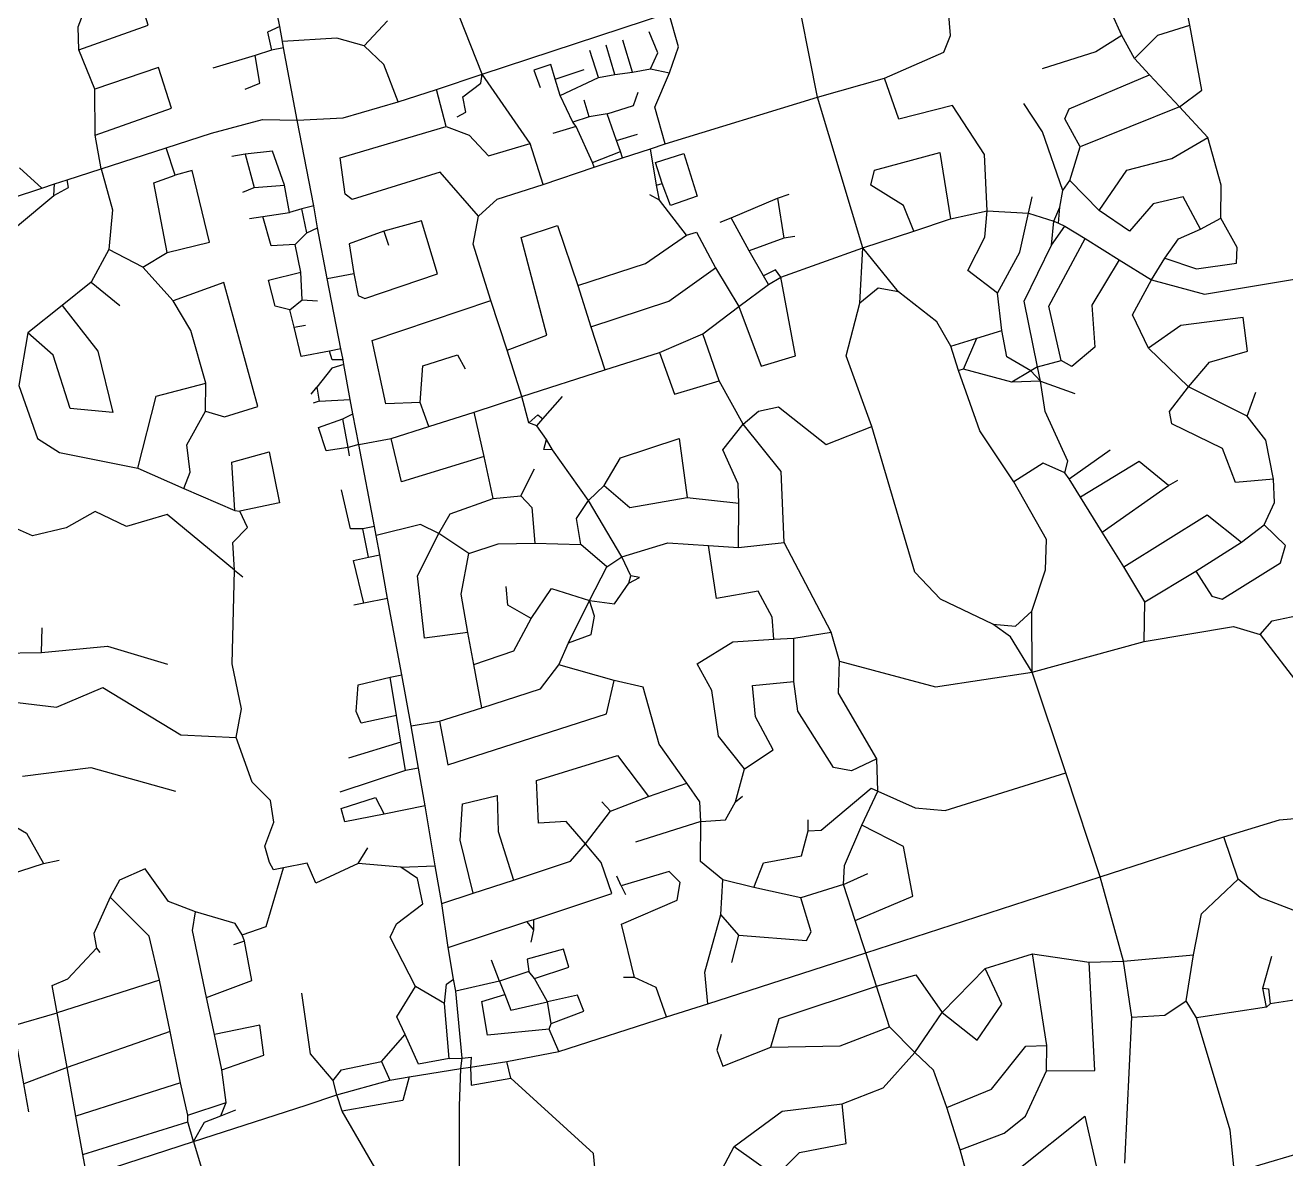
# Model space of a CAD drawing. Header units: metres. Extents: x 609554 to 651406, y 4826501 to 4857446.
# Drawn here: x 630719 to 633423, y 4847618 to 4850050 of the extents above; entities that cross this region are included whole.
import ezdxf

# ---------------------------------------------------------------- set-up
doc = ezdxf.new("R2010")
doc.units = ezdxf.units.M

msp = doc.modelspace()

# ---------------------------------------------------------------- linework, layer by layer
at = {"layer": 'ROADS'}
for points in [[(632418.6, 4849895.8), (632366.8, 4850159.9)], [(633217.5, 4850050), (633202.1, 4850127.4), (633178, 4850149.3), (633050.7, 4850074)], [(630834, 4849997.1), (630982.5, 4850050.3), (630955.8, 4850138.1), (630857.4, 4850112.5)], [(630834, 4849997.1), (630832.4, 4850046.7), (630857.4, 4850112.5)], [(631265.4, 4850047.4), (631254.9, 4850099.7)], [(631699.4, 4849945.3), (631638.4, 4850098.8)], [(631699.4, 4849945.3), (632099.8, 4850077)], [(632101.2, 4849948), (632120.3, 4850003.6), (632099.8, 4850077)], [(632562.3, 4849936.5), (632689.6, 4849992.2), (632704.2, 4850028.1), (632699.5, 4850080.6)], [(633071.6, 4850028), (633050.7, 4850074)], [(631265.4, 4850047.4), (631238.9, 4850035.2), (631247.3, 4849996.4)], [(631270.9, 4850015.5), (631265.4, 4850047.4)], [(631446.1, 4850006.1), (631496.4, 4850059.6)], [(633098.6, 4849978.9), (633148.7, 4850028.9), (633217.5, 4850050)], [(633195.6, 4849875.3), (633243.5, 4849910.7), (633217.5, 4850050)], [(631446.1, 4850006.1), (631387.8, 4850022.1), (631270.9, 4850015.5)], [(631273.3, 4850001.3), (631270.9, 4850015.5)], [(632021.9, 4849949.7), (632000.9, 4850017.7)], [(632060.8, 4849956.5), (632076.5, 4849990.7), (632057.4, 4850036.1)], [(633071.6, 4850028), (633015.5, 4849992.7), (632900.9, 4849956.6)], [(633098.6, 4849978.9), (633071.6, 4850028)], [(630868.6, 4849913.2), (630834, 4849997.1)], [(631212.3, 4849985.3), (631121.3, 4849958.1)], [(631190.7, 4849912.7), (631222.3, 4849925.6), (631212.3, 4849985.3)], [(631247.3, 4849996.4), (631212.3, 4849985.3)], [(631273.3, 4850001.3), (631247.3, 4849996.4)], [(631302.4, 4849846.5), (631273.3, 4850001.3)], [(631519.1, 4849885.6), (631488.1, 4849966.1), (631446.1, 4850006.1)], [(631948.7, 4849937.9), (631930.4, 4849995.7)], [(631984.3, 4849944.1), (631965.5, 4850007.3)], [(630868.8, 4849814.1), (631033.2, 4849872.2), (631005, 4849959.1), (630868.6, 4849913.2)], [(631856, 4849934.7), (631846.7, 4849965.7), (631810.2, 4849954), (631824.1, 4849916.5)], [(633130.9, 4849943.3), (633098.6, 4849978.9)], [(631601.7, 4849912.4), (631699.4, 4849945.3)], [(631646, 4849853.6), (631664.3, 4849863.2), (631658.2, 4849896.3), (631696.7, 4849925.5), (631699.4, 4849945.3)], [(631802.2, 4849796.2), (631699.4, 4849945.3)], [(631856, 4849934.7), (631918.3, 4849955.4)], [(631866.5, 4849899.5), (631856, 4849934.7)], [(631866.5, 4849899.5), (631948.7, 4849937.9)], [(631948.7, 4849937.9), (631984.3, 4849944.1)], [(631984.3, 4849944.1), (632021.9, 4849949.7)], [(632021.9, 4849949.7), (632060.8, 4849956.5)], [(632060.8, 4849956.5), (632101.2, 4849948)], [(632091.9, 4849795.8), (632069.6, 4849874.5), (632101.2, 4849948)], [(632418.6, 4849895.8), (632562.3, 4849936.5)], [(632782.4, 4849652.2), (632777.3, 4849772.6), (632708.3, 4849877.7), (632593.3, 4849848.7), (632562.3, 4849936.5)], [(632981.9, 4849789.3), (632949, 4849849.1), (632958.9, 4849870.4), (633130.9, 4849943.3)], [(633195.6, 4849875.3), (633130.9, 4849943.3)], [(630868.8, 4849814.1), (630868.6, 4849913.2)], [(631519.1, 4849885.6), (631601.7, 4849912.4)], [(631621.9, 4849833), (631601.7, 4849912.4)], [(631967.8, 4849859.9), (632024.2, 4849877.6), (632033.8, 4849906.6)], [(631302.4, 4849846.5), (631401.1, 4849851.1), (631519.1, 4849885.6)], [(631893.6, 4849841.8), (631866.5, 4849899.5)], [(631929.1, 4849853.7), (631918.2, 4849889.5)], [(632091.9, 4849795.8), (632418.6, 4849895.8)], [(632515.9, 4849572.3), (632418.6, 4849895.8)], [(632945.1, 4849695.2), (632901.4, 4849821.3), (632861.1, 4849881.9)], [(631929.1, 4849853.7), (631893.6, 4849841.8)], [(631967.8, 4849859.9), (631929.1, 4849853.7)], [(631987.2, 4849802.7), (631967.8, 4849859.9)], [(633195.6, 4849875.3), (632981.9, 4849789.3)], [(633255.8, 4849809.4), (633195.6, 4849875.3)], [(631118.7, 4849818.3), (631228, 4849848), (631302.4, 4849846.5)], [(631338.5, 4849662.3), (631302.4, 4849846.5)], [(631691.4, 4849640.4), (631608.9, 4849734.6), (631420.8, 4849676.4), (631405.8, 4849687.4), (631394.8, 4849765.5), (631621.9, 4849833)], [(631621.9, 4849833), (631671.8, 4849814), (631713.1, 4849770), (631802.2, 4849796.2)], [(631900.8, 4849833), (631850.6, 4849817.6)], [(631900.8, 4849833), (631893.6, 4849841.8)], [(631935.9, 4849755.9), (631900.8, 4849833)], [(630882, 4849742), (630868.8, 4849814.1)], [(631021.6, 4849786.7), (631118.7, 4849818.3)], [(631829.9, 4849708.5), (631802.2, 4849796.2)], [(631987.2, 4849802.7), (632032.6, 4849816.2)], [(631995.8, 4849779.1), (631987.2, 4849802.7)], [(632060.5, 4849784.9), (632091.9, 4849795.8)], [(633023.3, 4849652.4), (633082.2, 4849739.2), (633179, 4849764.1), (633255.8, 4849809.4)], [(633283.7, 4849635.8), (633285, 4849707.2), (633255.8, 4849809.4)], [(630882, 4849742), (631021.6, 4849786.7)], [(631041.1, 4849728.5), (631021.6, 4849786.7)], [(631191.1, 4849773.2), (631162.6, 4849768.3)], [(631275.1, 4849706.8), (631249.9, 4849780.1), (631191.1, 4849773.2)], [(631191.1, 4849773.2), (631210.4, 4849702.2)], [(631935.9, 4849755.9), (631995.8, 4849779.1)], [(632000.6, 4849765.4), (631995.8, 4849779.1)], [(632000.6, 4849765.4), (632060.5, 4849784.9)], [(632073.4, 4849706.9), (632060.5, 4849784.9)], [(632085.3, 4849710.3), (632071.3, 4849755.9), (632132, 4849775.1), (632160.7, 4849683.1), (632103.4, 4849663.1), (632085.3, 4849710.3)], [(632625.6, 4849608.3), (632603.5, 4849663.4), (632533, 4849706.8), (632541.3, 4849738.9), (632681.3, 4849777), (632704, 4849634.4)], [(632960.2, 4849716.7), (632981.9, 4849789.3)], [(630754.4, 4849700.8), (630706.8, 4849744)], [(630809.4, 4849718.1), (630882, 4849742)], [(630882, 4849742), (630906.3, 4849653.8), (630898.7, 4849568.7)], [(631829.9, 4849708.5), (631939.3, 4849745.4)], [(631939.3, 4849745.4), (631935.9, 4849755.9)], [(631939.3, 4849745.4), (632000.6, 4849765.4)], [(630780.2, 4849684.6), (630811.9, 4849701.9), (630809.4, 4849718.1)], [(630781.6, 4849709.5), (630809.4, 4849718.1)], [(631023.5, 4849562.3), (630994.8, 4849712.2), (631041.1, 4849728.5)], [(631023.5, 4849562.3), (631114.6, 4849584.6), (631077.2, 4849738.2), (631041.1, 4849728.5)], [(632945.1, 4849695.2), (632960.2, 4849716.7)], [(633023.3, 4849652.4), (632960.2, 4849716.7)], [(630691.5, 4849680.1), (630754.4, 4849700.8)], [(630754.4, 4849700.8), (630781.6, 4849709.5)], [(630780.2, 4849684.6), (630781.6, 4849709.5)], [(631185.7, 4849691.9), (631210.4, 4849702.2)], [(631210.4, 4849702.2), (631275.1, 4849706.8)], [(631286, 4849648.3), (631275.1, 4849706.8)], [(631691.4, 4849640.4), (631731.6, 4849676.8), (631829.9, 4849708.5)], [(632073.4, 4849706.9), (632085.3, 4849710.3)], [(632079.6, 4849674.4), (632073.4, 4849706.9)], [(632332.7, 4849679.1), (632358.2, 4849687.9)], [(632938.5, 4849659.8), (632945.1, 4849695.2)], [(630702.5, 4849619.5), (630780.2, 4849684.6)], [(631338.5, 4849662.3), (631312.3, 4849655.9)], [(631346.4, 4849615.5), (631338.5, 4849662.3)], [(632079.6, 4849674.4), (632059.2, 4849686.4)], [(632137.7, 4849599.9), (632079.6, 4849674.4)], [(632233.8, 4849636.7), (632332.7, 4849679.1)], [(632332.7, 4849679.1), (632346.8, 4849593.5)], [(632871.3, 4849646.8), (632879.1, 4849682)], [(633240.1, 4849612.2), (633203.2, 4849682.2), (633138.6, 4849667), (633088.4, 4849607.9), (633023.3, 4849652.4)], [(631200.4, 4849635.2), (631229, 4849639.4)], [(631229, 4849639.4), (631286, 4849648.3)], [(631298, 4849579.7), (631246.6, 4849576.9), (631229, 4849639.4)], [(631312.3, 4849655.9), (631286, 4849648.3)], [(631323, 4849604.8), (631312.3, 4849655.9)], [(631717.8, 4849459.5), (631680.2, 4849580.3), (631691.4, 4849640.4)], [(632209.8, 4849627.8), (632233.8, 4849636.7)], [(632272.2, 4849566), (632233.8, 4849636.7)], [(632625.6, 4849608.3), (632704, 4849634.4)], [(632704, 4849634.4), (632782.4, 4849652.2)], [(632805.1, 4849475.5), (632741.5, 4849524), (632777.8, 4849595.5), (632782.4, 4849652.2)], [(632782.4, 4849652.2), (632871.3, 4849646.8)], [(632805.1, 4849475.5), (632853, 4849563.3), (632871.3, 4849646.8)], [(632871.3, 4849646.8), (632925.6, 4849629.7)], [(632925.6, 4849629.7), (632938.5, 4849659.8)], [(632935.9, 4849625.3), (632938.5, 4849659.8)], [(633163.7, 4849550.2), (633231.7, 4849527.2), (633317.7, 4849539.9), (633319.3, 4849573.4), (633283.7, 4849635.8)], [(633240.1, 4849612.2), (633283.7, 4849635.8)], [(631168.1, 4848880.8), (631023.8, 4849000.4), (630936.2, 4848974.8), (630869, 4849006.9), (630806.7, 4848971.5), (630734.6, 4848954.3), (630696.1, 4848971.7), (630648.9, 4849029.9), (630665.5, 4849070.9), (630634, 4849163.1), (630556.2, 4849245.4), (630537.2, 4849333.8), (630559.8, 4849379), (630566.1, 4849451.5), (630702.5, 4849619.5)], [(631323, 4849604.8), (631346.4, 4849615.5)], [(631366.9, 4849507), (631346.4, 4849615.5)], [(631488.6, 4849608.5), (631414, 4849581.4), (631424.1, 4849517.7)], [(631424.1, 4849517.7), (631433.5, 4849470.3), (631447.6, 4849463.5), (631603.6, 4849516.8), (631569, 4849630.3), (631488.6, 4849608.5)], [(631488.6, 4849608.5), (631498.6, 4849578)], [(631753.1, 4849353.1), (631838.4, 4849385.4), (631783.2, 4849594.5), (631860.7, 4849620.5), (631904.4, 4849491.5)], [(632137.7, 4849599.9), (632159.3, 4849606.4), (632199.9, 4849529.3)], [(632515.9, 4849572.3), (632625.6, 4849608.3)], [(632920.9, 4849577.9), (632925.6, 4849629.7)], [(632920.9, 4849577.9), (632949.5, 4849618.8)], [(632925.6, 4849629.7), (632935.9, 4849625.3)], [(632935.9, 4849625.3), (632949.5, 4849618.8)], [(632949.5, 4849618.8), (632993, 4849592.6)], [(633163.7, 4849550.2), (633193.3, 4849592), (633240.1, 4849612.2)], [(631298, 4849579.7), (631323, 4849604.8)], [(631310.6, 4849520.1), (631298, 4849579.7)], [(631904.4, 4849491.5), (632049.5, 4849539), (632137.7, 4849599.9)], [(632346.8, 4849593.5), (632272.2, 4849566)], [(632369.8, 4849597), (632346.8, 4849593.5)], [(632941.4, 4849330.5), (632914.8, 4849447.3), (632993, 4849592.6)], [(632993, 4849592.6), (633066.1, 4849547)], [(630898.7, 4849568.7), (630860.8, 4849498.5)], [(630971.7, 4849530.7), (630898.7, 4849568.7)], [(630971.7, 4849530.7), (631023.5, 4849562.3)], [(632302.7, 4849512.6), (632272.2, 4849566)], [(632340.1, 4849509.8), (632515.9, 4849572.3)], [(632509.5, 4849453.5), (632515.9, 4849572.3)], [(632592.5, 4849478.4), (632515.9, 4849572.3)], [(632890.5, 4849317.5), (632862.1, 4849458.3), (632920.9, 4849577.9)], [(631036.7, 4849459.1), (630971.7, 4849530.7)], [(631932.8, 4849402.9), (632100, 4849457.7), (632199.9, 4849529.3)], [(632199.9, 4849529.3), (632250, 4849446.6)], [(632340.1, 4849509.8), (632328.9, 4849525.5), (632302.7, 4849512.6)], [(633066.1, 4849547), (633007, 4849449.5), (633013.6, 4849359.6), (632964.7, 4849318.2), (632941.4, 4849330.5)], [(633066.1, 4849547), (633135.1, 4849503.9)], [(633135.1, 4849503.9), (633163.7, 4849550.2)], [(633135.1, 4849503.9), (633248.7, 4849472.8), (633441.8, 4849504.9), (633539.5, 4849537.3)], [(630860.8, 4849498.5), (630798.6, 4849448.4)], [(630860.8, 4849498.5), (630922, 4849448.8)], [(631286.8, 4849439.1), (631255.1, 4849447.4), (631240.7, 4849503.4), (631310.6, 4849520.1)], [(631313.1, 4849461.2), (631310.6, 4849520.1)], [(631366.9, 4849507), (631424.1, 4849517.7)], [(631396.5, 4849355.7), (631366.9, 4849507)], [(632250, 4849446.6), (632297.8, 4849318.4), (632371.7, 4849340.7), (632340.1, 4849509.8)], [(632313.8, 4849493.5), (632302.7, 4849512.6)], [(632313.8, 4849493.5), (632340.1, 4849509.8)], [(633128.6, 4849357.4), (633094.8, 4849429), (633135.1, 4849503.9)], [(631105.9, 4849221.8), (631146.3, 4849210.2), (631217.8, 4849231.9), (631144.8, 4849497.8), (631036.7, 4849459.1)], [(631904.4, 4849491.5), (631932.8, 4849402.9)], [(632250, 4849446.6), (632313.8, 4849493.5)], [(632592.5, 4849478.4), (632548.6, 4849486.2), (632509.5, 4849453.5)], [(632704.9, 4849361.7), (632674.6, 4849413.6), (632592.5, 4849478.4)], [(632814, 4849395.1), (632805.1, 4849475.5)], [(630798.6, 4849448.4), (630725, 4849390.3)], [(630798.6, 4849448.4), (630874.9, 4849350.8), (630906.7, 4849218.9), (630815.5, 4849227.6), (630778.7, 4849342.3), (630725, 4849390.3)], [(631106.3, 4849282.2), (631074.7, 4849394.8), (631036.7, 4849459.1)], [(631286.8, 4849439.1), (631313.1, 4849461.2)], [(631313.1, 4849461.2), (631346.2, 4849458.5)], [(631566.2, 4849240.5), (631492.7, 4849237.9), (631463.7, 4849373.8), (631717.8, 4849459.5)], [(631753.1, 4849353.1), (631717.8, 4849459.5)], [(632172.5, 4849388), (632250, 4849446.6)], [(632535.2, 4849189.4), (632480.3, 4849340.6), (632509.5, 4849453.5)], [(631296.2, 4849402.1), (631286.8, 4849439.1)], [(633214.7, 4849273.9), (633259.9, 4849327.5), (633341.2, 4849350.7), (633331.7, 4849422.9), (633198, 4849406), (633128.6, 4849357.4)], [(630725, 4849390.3), (630705.3, 4849277.2), (630745.4, 4849163.2), (630792.3, 4849133.3), (630960.6, 4849099.9)], [(631296.2, 4849402.1), (631320.7, 4849406.9)], [(631371.6, 4849350.8), (631311.2, 4849339.3), (631296.2, 4849402.1)], [(631932.8, 4849402.9), (631962.4, 4849311)], [(632760.7, 4849378.8), (632814, 4849395.1)], [(632876.2, 4849308.4), (632825.1, 4849338.8), (632814, 4849395.1)], [(632079.5, 4849347.8), (632172.5, 4849388)], [(632207.8, 4849287.4), (632172.5, 4849388)], [(632704.9, 4849361.7), (632760.7, 4849378.8)], [(632731.8, 4849312.3), (632760.7, 4849378.8)], [(631396.5, 4849355.7), (631371.6, 4849350.8)], [(631401.1, 4849332.4), (631377.9, 4849332.2), (631371.6, 4849350.8)], [(631401.1, 4849332.4), (631396.5, 4849355.7)], [(631566.2, 4849240.5), (631571.9, 4849319.3), (631646.4, 4849343), (631663.2, 4849312.9)], [(631784.7, 4849253.4), (631753.1, 4849353.1)], [(631962.4, 4849311), (632079.5, 4849347.8)], [(632079.5, 4849347.8), (632112.3, 4849258.2), (632207.8, 4849287.4)], [(632721.5, 4849309.4), (632704.9, 4849361.7)], [(633214.7, 4849273.9), (633128.6, 4849357.4)], [(631402.9, 4849322), (631377, 4849314.6), (631344.6, 4849273.6)], [(631402.9, 4849322), (631401.1, 4849332.4)], [(631416.4, 4849247), (631402.9, 4849322)], [(631784.7, 4849253.4), (631962.4, 4849311)], [(632731.8, 4849312.3), (632721.5, 4849309.4)], [(632840.2, 4849070.2), (632766.8, 4849179.8), (632721.5, 4849309.4)], [(632835.3, 4849284.4), (632731.8, 4849312.3)], [(632890.5, 4849317.5), (632876.2, 4849308.4)], [(632890.5, 4849317.5), (632941.4, 4849330.5)], [(632897, 4849286.5), (632890.5, 4849317.5)], [(630960.6, 4849099.9), (630999.8, 4849254.1), (631106.3, 4849282.2)], [(631105.9, 4849221.8), (631106.3, 4849282.2)], [(632259, 4849193.8), (632207.8, 4849287.4)], [(632876.2, 4849308.4), (632835.3, 4849284.4)], [(632897, 4849286.5), (632835.3, 4849284.4)], [(632897, 4849286.5), (632876.2, 4849308.4)], [(632897, 4849286.5), (632970.9, 4849259.8)], [(632949.4, 4849089.7), (632956, 4849114.7), (632907.5, 4849221.2), (632897, 4849286.5)], [(631332.6, 4849258.3), (631344.6, 4849273.6)], [(631344.6, 4849273.6), (631350, 4849243.7)], [(633396.7, 4849076.3), (633315.3, 4849069), (633287.8, 4849142.1), (633179, 4849194.6), (633174.2, 4849221.6), (633214.7, 4849273.9)], [(633340.3, 4849211.5), (633214.7, 4849273.9)], [(633340.3, 4849211.5), (633358.9, 4849262.9)], [(631350, 4849243.7), (631336.9, 4849239.3)], [(631350, 4849243.7), (631416.4, 4849247)], [(631422.2, 4849216.1), (631416.4, 4849247)], [(631585, 4849189.5), (631566.2, 4849240.5)], [(631682.4, 4849219.9), (631784.7, 4849253.4)], [(631799.7, 4849197.2), (631784.7, 4849253.4)], [(631829.3, 4849205.4), (631871.8, 4849253.2)], [(632259, 4849193.8), (632292, 4849222), (632335, 4849231), (632437.4, 4849150.6), (632535.2, 4849189.4)], [(631059, 4849055.8), (631072.8, 4849091.5), (631065.6, 4849149.6), (631105.9, 4849221.8)], [(631411.8, 4849144.4), (631364.9, 4849137.1), (631347.9, 4849187.2), (631400.1, 4849205.6)], [(631400.1, 4849205.6), (631422.2, 4849216.1)], [(631411.8, 4849144.4), (631400.1, 4849205.6)], [(631435, 4849150.3), (631422.2, 4849216.1)], [(631585, 4849189.5), (631682.4, 4849219.9)], [(631703.4, 4849125), (631682.4, 4849219.9)], [(631799.7, 4849197.2), (631818.9, 4849214.5), (631829.3, 4849205.4)], [(631816.9, 4849190.8), (631829.3, 4849205.4)], [(633396.7, 4849076.3), (633380.4, 4849159.5), (633340.3, 4849211.5)], [(631504.4, 4849163.3), (631585, 4849189.5)], [(631816.9, 4849190.8), (631799.7, 4849197.2)], [(631837.4, 4849161.6), (631816.9, 4849190.8)], [(632250.1, 4849024.4), (632248.4, 4849065.8), (632215.5, 4849139.1), (632259, 4849193.8)], [(632347.3, 4848940), (632340.6, 4849092.5), (632259, 4849193.8)], [(632794.8, 4848765), (632682.8, 4848818.7), (632627.3, 4848876.9), (632535.2, 4849189.4)], [(631435, 4849150.3), (631411.8, 4849144.4)], [(631435, 4849150.3), (631504.4, 4849163.3)], [(631468.1, 4848974.8), (631435, 4849150.3)], [(631703.4, 4849125), (631526.1, 4849070.5), (631504.4, 4849163.3)], [(631849.9, 4849139.2), (631831.9, 4849139.6), (631837.4, 4849161.6)], [(631849.9, 4849139.2), (631837.4, 4849161.6)], [(631961.2, 4849062.6), (631996, 4849122), (632122.3, 4849163.3), (632138.9, 4849036.5)], [(631168.6, 4849008.7), (631162.4, 4849112.9), (631242.4, 4849135), (631264.5, 4849025.1), (631179.5, 4849007.7)], [(631414.9, 4849126), (631411.8, 4849144.4)], [(631722.8, 4849035), (631703.4, 4849125)], [(631927.6, 4849030.2), (631849.9, 4849139.2)], [(632958.3, 4849076.6), (633046.3, 4849138.9)], [(630960.6, 4849099.9), (631059, 4849055.8)], [(631782.3, 4849040.3), (631811.4, 4849098.1)], [(632949.4, 4849089.7), (632903, 4849110.3), (632840.2, 4849070.2)], [(633171.5, 4849062.3), (633108.7, 4849113.7), (632983.1, 4849037.8)], [(632878.5, 4848792.8), (632908.2, 4848881.3), (632910, 4848946.5), (632840.2, 4849070.2)], [(632958.3, 4849076.6), (632949.4, 4849089.7)], [(632983.1, 4849037.8), (632958.3, 4849076.6)], [(633171.5, 4849062.3), (633191.7, 4849074)], [(633376.9, 4848978), (633398.8, 4849026.1), (633396.7, 4849076.3)], [(631059, 4849055.8), (631168.6, 4849008.7)], [(631443.4, 4848969.7), (631416.9, 4848969.3), (631397.3, 4849053)], [(631722.8, 4849035), (631782.3, 4849040.3)], [(631782.3, 4849040.3), (631806, 4849015.5), (631812, 4848939.1)], [(631927.6, 4849030.2), (631961.2, 4849062.6)], [(631961.2, 4849062.6), (632015.8, 4849015.1), (632138.9, 4849036.5)], [(633029.3, 4848962.6), (633171.5, 4849062.3)], [(631606.6, 4848959.7), (631630.9, 4849001.7), (631722.8, 4849035)], [(631911.1, 4848936.1), (631902, 4848991.7), (631927.6, 4849030.2)], [(631998.7, 4848909.3), (631927.6, 4849030.2)], [(632138.9, 4849036.5), (632250.1, 4849024.4)], [(632249.6, 4848929.2), (632250.1, 4849024.4)], [(633029.3, 4848962.6), (632983.1, 4849037.8)], [(631168.1, 4848880.8), (631164.5, 4848940.1), (631195.7, 4848972.7), (631179.5, 4849007.7)], [(631168.6, 4849008.7), (631179.5, 4849007.7)], [(633075.7, 4848887.8), (633254.8, 4848999.3), (633328.3, 4848941.1)], [(631468.1, 4848974.8), (631443.4, 4848969.7)], [(631455.2, 4848908.5), (631443.4, 4848969.7)], [(631471.9, 4848955.6), (631468.1, 4848974.8)], [(631606.6, 4848959.7), (631567.4, 4848979), (631471.9, 4848955.6)], [(631668.5, 4848746.9), (631575.8, 4848735), (631560.4, 4848869.1), (631606.6, 4848959.7)], [(631671.1, 4848916.5), (631606.6, 4848959.7)], [(633075.7, 4848887.8), (633029.3, 4848962.6)], [(633230.7, 4848878.9), (633264.9, 4848824.8), (633286.6, 4848818.9), (633412.2, 4848896.6), (633422.6, 4848933.9), (633376.9, 4848978)], [(633328.3, 4848941.1), (633376.9, 4848978)], [(631479.7, 4848913.5), (631471.9, 4848955.6)], [(631671.1, 4848916.5), (631733.4, 4848937.6), (631812, 4848939.1)], [(631812, 4848939.1), (631911.1, 4848936.1)], [(631966.6, 4848887.8), (631911.1, 4848936.1)], [(631998.7, 4848909.3), (632097.6, 4848939.3), (632184.7, 4848934.1)], [(632325.3, 4848733.2), (632321.5, 4848780.4), (632291.8, 4848836.2), (632202.1, 4848820.1), (632184.7, 4848934.1)], [(632184.7, 4848934.1), (632249.6, 4848929.2)], [(632249.6, 4848929.2), (632347.3, 4848940)], [(632448.4, 4848747.9), (632347.3, 4848940)], [(633230.7, 4848878.9), (633328.3, 4848941.1)], [(631445.4, 4848810.1), (631423.5, 4848901.9), (631455.2, 4848908.5)], [(631455.2, 4848908.5), (631479.7, 4848913.5)], [(631496.2, 4848820.3), (631479.7, 4848913.5)], [(631668.5, 4848746.9), (631654.3, 4848829.7), (631671.1, 4848916.5)], [(631966.6, 4848887.8), (631998.7, 4848909.3)], [(632018.3, 4848868.4), (631998.7, 4848909.3)], [(631171.4, 4848521.9), (631183.2, 4848583.1), (631163.2, 4848680.2), (631168.1, 4848880.8)], [(631168.1, 4848880.8), (631185.6, 4848866.7)], [(631929.4, 4848815.8), (631966.6, 4848887.8)], [(633121.2, 4848813), (633075.7, 4848887.8)], [(633121.2, 4848813), (633230.7, 4848878.9)], [(631929.4, 4848815.8), (631983.3, 4848808.5), (632013.7, 4848852.8)], [(632013.7, 4848852.8), (632036.6, 4848865.1), (632018.3, 4848868.4)], [(632013.7, 4848852.8), (632018.3, 4848868.4)], [(631804.6, 4848777), (631754.5, 4848805.8), (631750.5, 4848845.7)], [(631804.6, 4848777), (631848.4, 4848841.3), (631929.4, 4848815.8)], [(631445.4, 4848810.1), (631423.8, 4848805.8)], [(631496.2, 4848820.3), (631445.4, 4848810.1)], [(631527, 4848656), (631496.2, 4848820.3)], [(631884.9, 4848725.1), (631929.4, 4848815.8)], [(631884.9, 4848725.1), (631933.4, 4848742.8), (631940.3, 4848782.1), (631929.4, 4848815.8)], [(633119.9, 4848727.6), (633121.2, 4848813)], [(631681.3, 4848678.6), (631767, 4848707.7), (631804.6, 4848777)], [(632794.8, 4848765), (632843.7, 4848761.1), (632878.5, 4848792.8)], [(632879.5, 4848661.8), (632878.5, 4848792.8)], [(633368.3, 4848743), (633394.2, 4848772.4), (633489, 4848791.9)], [(630754.3, 4848704), (630755.2, 4848757)], [(631681.3, 4848678.6), (631668.5, 4848746.9)], [(632367.8, 4848734.9), (632448.4, 4848747.9)], [(632465.8, 4848685.7), (632448.4, 4848747.9)], [(632879.5, 4848661.8), (632832.5, 4848737.6), (632794.8, 4848765)], [(633119.9, 4848727.6), (633311.5, 4848759.7), (633368.3, 4848743)], [(633368.3, 4848743), (633456.6, 4848628.5), (633505.5, 4848502.4), (633499.9, 4848352.8)], [(630754.3, 4848704), (630895.7, 4848717.7), (631024.5, 4848678.9)], [(631863.8, 4848677.6), (631884.9, 4848725.1)], [(632261.9, 4848454.7), (632206.6, 4848524.5), (632191.9, 4848622.9), (632160.6, 4848679.9), (632237.3, 4848727.1), (632325.3, 4848733.2)], [(632325.3, 4848733.2), (632367.8, 4848734.9)], [(632367.7, 4848641.8), (632367.8, 4848734.9)], [(632879.5, 4848661.8), (633119.9, 4848727.6)], [(630661.2, 4848702.7), (630754.3, 4848704)], [(631698.7, 4848585.6), (631681.3, 4848678.6)], [(631698.7, 4848585.6), (631824.2, 4848626.3), (631863.8, 4848677.6)], [(631982.3, 4848643.9), (631863.8, 4848677.6)], [(632546.2, 4848476.3), (632463.9, 4848617.1), (632465.8, 4848685.7)], [(632465.8, 4848685.7), (632671.8, 4848630.4), (632879.5, 4848661.8)], [(632951.5, 4848445.9), (632879.5, 4848661.8)], [(630268.9, 4848637.2), (630361.8, 4848564.3), (630472.9, 4848539.1), (630561.7, 4848557.8), (630635.8, 4848605), (630786.5, 4848586.7), (630885.7, 4848629.4), (631052.9, 4848527.4), (631171.4, 4848521.9)], [(631515.4, 4848569.4), (631439.6, 4848553), (631429, 4848577.8), (631433.3, 4848635.2), (631502, 4848651.3)], [(631502, 4848651.3), (631527, 4848656)], [(631515.4, 4848569.4), (631502, 4848651.3)], [(631546.8, 4848546.8), (631527, 4848656)], [(631607.6, 4848556.8), (631625.6, 4848463.1), (631966, 4848572.6), (631982.3, 4848643.9)], [(632138.7, 4848423.9), (632078.8, 4848507.9), (632044.8, 4848629.6), (631982.3, 4848643.9)], [(632261.9, 4848454.7), (632323.8, 4848495.6), (632285.5, 4848566.1), (632279.5, 4848633.2), (632367.7, 4848641.8)], [(632546.2, 4848476.3), (632491.8, 4848450.1), (632453.1, 4848457.6), (632376.4, 4848578.2), (632367.7, 4848641.8)], [(631607.6, 4848556.8), (631698.7, 4848585.6)], [(631524.7, 4848512.1), (631515.4, 4848569.4)], [(631546.8, 4848546.8), (631607.6, 4848556.8)], [(631562.7, 4848456.4), (631546.8, 4848546.8)], [(631273.5, 4848242.4), (631252, 4848238), (631243.3, 4848253.6), (631233.4, 4848288.5), (631252.4, 4848340.3), (631245.1, 4848386.4), (631205.9, 4848425.9), (631171.4, 4848521.9)], [(631524.7, 4848512.1), (631412.8, 4848477.9)], [(631534.7, 4848451.3), (631524.7, 4848512.1)], [(631921, 4848294), (631879.7, 4848341.6), (631820.5, 4848337.8), (631815.6, 4848429.4), (631989.4, 4848483.1), (632056.3, 4848395)], [(632547.9, 4848406.6), (632546.2, 4848476.3)], [(630713.2, 4848438.6), (630859.9, 4848457.6), (631041.6, 4848406.5)], [(631534.7, 4848451.3), (631393.7, 4848404.8)], [(631562.7, 4848456.4), (631534.7, 4848451.3)], [(631577, 4848375.1), (631562.7, 4848456.4)], [(632243.1, 4848384.2), (632261.9, 4848454.7)], [(632547.9, 4848406.6), (632628.4, 4848370.9), (632692.8, 4848365), (632951.5, 4848445.9)], [(633024.9, 4848222.7), (632951.5, 4848445.9)], [(632056.3, 4848395), (632138.7, 4848423.9)], [(632168.6, 4848342), (632166.1, 4848383.9), (632138.7, 4848423.9)], [(631489, 4848357.6), (631404.8, 4848340.8), (631397.1, 4848369.3), (631470.7, 4848393.2), (631489, 4848357.6)], [(631680.4, 4848187.8), (631652.2, 4848301.4), (631657, 4848379.3), (631731.8, 4848397.5), (631733.5, 4848320.1), (631766.6, 4848216.1)], [(631974.8, 4848364.2), (632056.3, 4848395)], [(632243.1, 4848384.2), (632258.2, 4848395.9)], [(632398.9, 4848321.4), (632426.4, 4848323.2), (632533.6, 4848413.4), (632547.9, 4848406.6)], [(632514.2, 4848333.6), (632547.9, 4848406.6)], [(631577, 4848375.1), (631489, 4848357.6)], [(631598.8, 4848246.3), (631577, 4848375.1)], [(631921, 4848294), (631974.8, 4848364.2)], [(631974.8, 4848364.2), (631956.4, 4848384.1)], [(632168.6, 4848342), (632221.4, 4848345.1), (632243.1, 4848384.2)], [(630489.9, 4848301.7), (630622, 4848346.7), (630671.4, 4848346), (630721.7, 4848316.3), (630758.1, 4848251.8)], [(632168.6, 4848342), (632028.3, 4848297.5)], [(632215.6, 4848216.6), (632167.7, 4848256), (632168.6, 4848342)], [(632398.9, 4848321.4), (632398.7, 4848345.6)], [(633290.3, 4848308.8), (633410, 4848345.6), (633499.9, 4848352.8)], [(632282.1, 4848200.4), (632303.2, 4848252.7), (632384.4, 4848268.3), (632398.9, 4848321.4)], [(632474.6, 4848206.6), (632476.7, 4848247.5), (632514.2, 4848333.6)], [(632499.9, 4848129.1), (632623.6, 4848181.5), (632603.4, 4848288.2), (632514.2, 4848333.6)], [(633024.9, 4848222.7), (633290.3, 4848308.8)], [(633321.3, 4848218.1), (633290.3, 4848308.8)], [(631433.1, 4848251.3), (631453.8, 4848284.9)], [(631766.6, 4848216.1), (631889, 4848256.4), (631921, 4848294)], [(631810.1, 4848131.7), (631977.6, 4848187.5), (631954.4, 4848253.7), (631921, 4848294)], [(630758.1, 4848251.8), (630792.2, 4848258.5)], [(630660.5, 4848220), (630758.1, 4848251.8)], [(631084.4, 4848148), (631026.3, 4848169.7), (630976.2, 4848240.1), (630921.3, 4848215.6), (630901.6, 4848179.3)], [(631184.3, 4848098.7), (631235.7, 4848116.4), (631273.5, 4848242.4)], [(631323.7, 4848252.3), (631273.5, 4848242.4)], [(631433.1, 4848251.3), (631342.7, 4848209.3), (631323.7, 4848252.3)], [(631525.1, 4848243.6), (631433.1, 4848251.3)], [(631556.1, 4847988), (631501.9, 4848093.3), (631515.3, 4848122.2), (631572.2, 4848164.9), (631560.7, 4848219.3), (631525.1, 4848243.6)], [(631525.1, 4848243.6), (631598.8, 4848246.3)], [(631612.9, 4848165.4), (631598.8, 4848246.3)], [(632026.2, 4848006.8), (631998.6, 4848121.6), (632117.5, 4848172.6), (632124.4, 4848210.8), (632100.5, 4848234.7), (631997.7, 4848203.7)], [(632474.6, 4848206.6), (632526.7, 4848230.4)], [(631680.4, 4848187.8), (631766.6, 4848216.1)], [(631997.7, 4848203.7), (631988.5, 4848224.3)], [(631997.7, 4848203.7), (632006.6, 4848185.4)], [(632211.7, 4848142.1), (632215.6, 4848216.6)], [(632282.1, 4848200.4), (632215.6, 4848216.6)], [(632383.2, 4848178.2), (632282.1, 4848200.4)], [(632474.6, 4848206.6), (632383.2, 4848178.2)], [(632499.9, 4848129.1), (632474.6, 4848206.6)], [(632522.3, 4848059.6), (633024.9, 4848222.7)], [(633075.5, 4848042.1), (633024.9, 4848222.7)], [(633225.4, 4848055.7), (633242.2, 4848143.5), (633321.3, 4848218.1)], [(633499.4, 4848016.9), (633463.8, 4848142.5), (633368.2, 4848178.3), (633321.3, 4848218.1)], [(630901.6, 4848179.3), (630866.3, 4848101.5), (630871.7, 4848069.9)], [(631007.4, 4848001.4), (630984.9, 4848095.6), (630901.6, 4848179.3)], [(631612.9, 4848165.4), (631680.4, 4848187.8)], [(632250.3, 4848098.1), (632395.1, 4848086.7), (632405.2, 4848105.3), (632383.2, 4848178.2)], [(631108.1, 4847964.3), (631078, 4848108), (631084.4, 4848148)], [(631184.3, 4848098.7), (631169.8, 4848122.9), (631084.4, 4848148)], [(631626.2, 4848071.6), (631612.9, 4848165.4)], [(631626.2, 4848071.6), (631795.5, 4848126.9)], [(631795.5, 4848126.9), (631810.1, 4848131.7)], [(631810, 4848109.6), (631795.5, 4848126.9)], [(631810, 4848109.6), (631810.1, 4848131.7)], [(632183.6, 4847950.3), (632177, 4848018.2), (632211.7, 4848142.1)], [(632250.3, 4848098.1), (632211.7, 4848142.1)], [(632522.3, 4848059.6), (632499.9, 4848129.1)], [(631189.4, 4848085.2), (631184.3, 4848098.7)], [(631804.5, 4848082.6), (631810, 4848109.6)], [(632235.1, 4848039.1), (632250.3, 4848098.1)], [(630787.3, 4847931.1), (630776.9, 4847989.7), (630810.7, 4848004.1), (630871.7, 4848069.9)], [(630871.7, 4848069.9), (630878.9, 4848060.3)], [(631108.1, 4847964.3), (631205, 4848000.4), (631189.4, 4848085.2)], [(631189.4, 4848085.2), (631165.7, 4848077.4)], [(631638.2, 4848003.1), (631626.2, 4848071.6)], [(631811.8, 4848005.1), (631885, 4848029), (631873.5, 4848067.9), (631795.7, 4848046.5), (631799.4, 4848019.9)], [(631736.4, 4847999.3), (631719.5, 4848044.1)], [(632183.6, 4847950.3), (632522.3, 4848059.6)], [(632545, 4847988.6), (632522.3, 4848059.6)], [(632778.3, 4848026.5), (632880.3, 4848057.6)], [(632911, 4847861.1), (632880.3, 4848057.6)], [(632880.3, 4848057.6), (633001.5, 4848039.8)], [(632909.7, 4847806.6), (633013.6, 4847807.5), (633001.5, 4848039.8)], [(633001.5, 4848039.8), (633075.5, 4848042.1)], [(633075.5, 4848042.1), (633225.4, 4848055.7)], [(633093, 4847922.2), (633075.5, 4848042.1)], [(633209.5, 4847957.2), (633225.4, 4848055.7)], [(633373.8, 4847984), (633393.7, 4848053)], [(631799.4, 4848019.9), (631736.4, 4847999.3)], [(631811.8, 4848005.1), (631799.4, 4848019.9)], [(632545, 4847988.6), (632629.8, 4848013), (632686, 4847931.9)], [(632686, 4847931.9), (632778.3, 4848026.5)], [(632686, 4847931.9), (632761, 4847872.3), (632813.9, 4847950), (632778.3, 4848026.5)], [(631007.4, 4848001.4), (630787.3, 4847931.1)], [(631030.1, 4847891.2), (631007.4, 4848001.4)], [(631534, 4847885), (631516.5, 4847922.4), (631556.1, 4847988)], [(631618.7, 4847951.1), (631556.1, 4847988)], [(631618.7, 4847951.1), (631622.9, 4847992.9), (631638.2, 4848003.1)], [(631642.7, 4847977.7), (631638.2, 4848003.1)], [(631736.4, 4847999.3), (631642.7, 4847977.7)], [(631736.4, 4847999.3), (631747.7, 4847970.7)], [(631839.5, 4847954.5), (631811.8, 4848005.1)], [(632026.2, 4848006.8), (632002.8, 4848006.9)], [(632094.9, 4847922.6), (632072.6, 4847985.2), (632026.2, 4848006.8)], [(632318.7, 4847857.2), (632336.3, 4847919.2), (632545, 4847988.6)], [(632573.2, 4847901.3), (632545, 4847988.6)], [(633373.8, 4847984), (633386.1, 4847982.4), (633389.7, 4847950.6)], [(633381.9, 4847943.4), (633373.8, 4847984)], [(631124.9, 4847884.8), (631108.1, 4847964.3)], [(631379.6, 4847786.3), (631331.4, 4847843.2), (631312.6, 4847973.6)], [(631656.4, 4847834.2), (631642.7, 4847977.7)], [(631842.9, 4847896.3), (631710.5, 4847883.3), (631698.7, 4847955.3), (631747.7, 4847970.7)], [(631747.7, 4847970.7), (631761.1, 4847937.1), (631839.5, 4847954.5)], [(631847.1, 4847908.6), (631917.8, 4847934.4), (631903.6, 4847968.9), (631839.5, 4847954.5)], [(633093, 4847922.2), (633163.7, 4847925.9), (633209.5, 4847957.2)], [(633231.7, 4847920.3), (633209.5, 4847957.2)], [(633510.6, 4847969.3), (633389.7, 4847950.6)], [(630715.8, 4847778.8), (630694.2, 4847904), (630787.3, 4847931.1)], [(630809.4, 4847813.8), (630787.3, 4847931.1)], [(631628.7, 4847833.3), (631618.7, 4847951.1)], [(631847.1, 4847908.6), (631839.5, 4847954.5)], [(632094.9, 4847922.6), (632183.6, 4847950.3)], [(632627.4, 4847845.9), (632686, 4847931.9)], [(633381.9, 4847943.4), (633231.7, 4847920.3)], [(633389.7, 4847950.6), (633381.9, 4847943.4)], [(631141.1, 4847808.9), (631230.8, 4847840.1), (631222.7, 4847904.9), (631124.9, 4847884.8)], [(631842.9, 4847896.3), (631847.1, 4847908.6)], [(631863.8, 4847848.2), (632094.9, 4847922.6)], [(633078.2, 4847608.7), (633093, 4847922.2)], [(633312.7, 4847594.6), (633304.3, 4847679.2), (633231.7, 4847920.3)], [(631030.1, 4847891.2), (630809.4, 4847813.8)], [(631052.3, 4847780.8), (631030.1, 4847891.2)], [(631141.1, 4847808.9), (631124.9, 4847884.8)], [(631483.3, 4847826.9), (631534, 4847885)], [(631628.7, 4847833.3), (631562.9, 4847821), (631534, 4847885)], [(631863.8, 4847848.2), (631842.9, 4847896.3)], [(632212.4, 4847884.5), (632202.6, 4847851.3), (632215.8, 4847817), (632318.7, 4847857.2)], [(632318.7, 4847857.2), (632467.7, 4847860.7), (632573.2, 4847901.3)], [(632627.4, 4847845.9), (632573.2, 4847901.3)], [(632696, 4847728), (632792.3, 4847767.5), (632866, 4847859.7), (632911, 4847861.1)], [(632909.7, 4847806.6), (632911, 4847861.1)], [(631379.6, 4847786.3), (631397.8, 4847809), (631483.3, 4847826.9)], [(631483.3, 4847826.9), (631501.3, 4847786.9)], [(631628.7, 4847833.3), (631656.4, 4847834.2)], [(631653.3, 4847811.5), (631656.4, 4847834.2)], [(631656.4, 4847834.2), (631676, 4847836.2), (631674, 4847814.3)], [(631674, 4847814.3), (631752.4, 4847826.6)], [(631752.4, 4847826.6), (631863.8, 4847848.2)], [(631761.1, 4847791.1), (631752.4, 4847826.6)], [(632471.5, 4847735.7), (632559.4, 4847770.6), (632627.4, 4847845.9)], [(632696, 4847728), (632667.5, 4847807.9), (632627.4, 4847845.9)], [(630809.4, 4847813.8), (630715.8, 4847778.8)], [(630827.6, 4847709.4), (630809.4, 4847813.8)], [(631150.5, 4847738.6), (631141.1, 4847808.9)], [(631543, 4847794.2), (631653.3, 4847811.5)], [(631650.9, 4847730.9), (631653.3, 4847811.5)], [(631653.3, 4847811.5), (631674, 4847814.3)], [(631674, 4847814.3), (631675.4, 4847775.9), (631761.1, 4847791.1)], [(632725, 4847637.5), (632819, 4847673), (632865.3, 4847709.2), (632909.7, 4847806.6)], [(630727.1, 4847719.1), (630715.8, 4847778.8)], [(631052.3, 4847780.8), (630827.6, 4847709.4)], [(631068.2, 4847711.4), (631052.3, 4847780.8)], [(631387.7, 4847754.9), (631379.6, 4847786.3)], [(631387.7, 4847754.9), (631501.3, 4847786.9)], [(631543, 4847794.2), (631529, 4847743.3), (631398.9, 4847720.5)], [(631501.3, 4847786.9), (631543, 4847794.2)], [(631982.7, 4847401), (631953.9, 4847464.9), (631938.5, 4847629.1), (631761.1, 4847791.1)], [(631322.1, 4847733.2), (631387.7, 4847754.9)], [(631398.9, 4847720.5), (631387.7, 4847754.9)], [(631068.2, 4847711.4), (631150.5, 4847738.6)], [(631080.1, 4847655), (631322.1, 4847733.2)], [(631138.4, 4847710.3), (631150.5, 4847738.6)], [(631138.4, 4847710.3), (631171.2, 4847723.2)], [(631498, 4847550.2), (631398.9, 4847720.5)], [(631650.4, 4847626.9), (631650.9, 4847730.9)], [(632240.1, 4847644.3), (632329.6, 4847580.7), (632380.2, 4847631.5), (632480.3, 4847650.7), (632471.5, 4847735.7)], [(632240.1, 4847644.3), (632342.8, 4847720.4), (632471.5, 4847735.7)], [(632725, 4847637.5), (632696, 4847728)], [(630842.6, 4847627.2), (630827.6, 4847709.4)], [(630842.6, 4847627.2), (631067.8, 4847697.2)], [(631067.8, 4847697.2), (631068.2, 4847711.4)], [(631080.1, 4847655), (631067.8, 4847697.2)], [(631080.1, 4847655), (631104, 4847696.6), (631138.4, 4847710.3)], [(632878, 4847470.6), (632850.8, 4847508.9), (632847.1, 4847593.9), (632992, 4847709.7), (633016.7, 4847603.1)], [(633348.5, 4847599), (633469.1, 4847635.2), (633521.3, 4847679.3)], [(630851, 4847580.4), (631080.1, 4847655)], [(631080.1, 4847655), (631109.5, 4847557.3)], [(632214.5, 4847533.2), (632207.5, 4847583.9), (632240.1, 4847644.3)], [(632741.1, 4847461.9), (632754.8, 4847528.7), (632725, 4847637.5)], [(630851, 4847580.4), (630842.6, 4847627.2)], [(631650.2, 4847563.6), (631650.4, 4847626.9)]]:
    msp.add_lwpolyline(points, dxfattribs=at)

doc.saveas('drawing.dxf')
